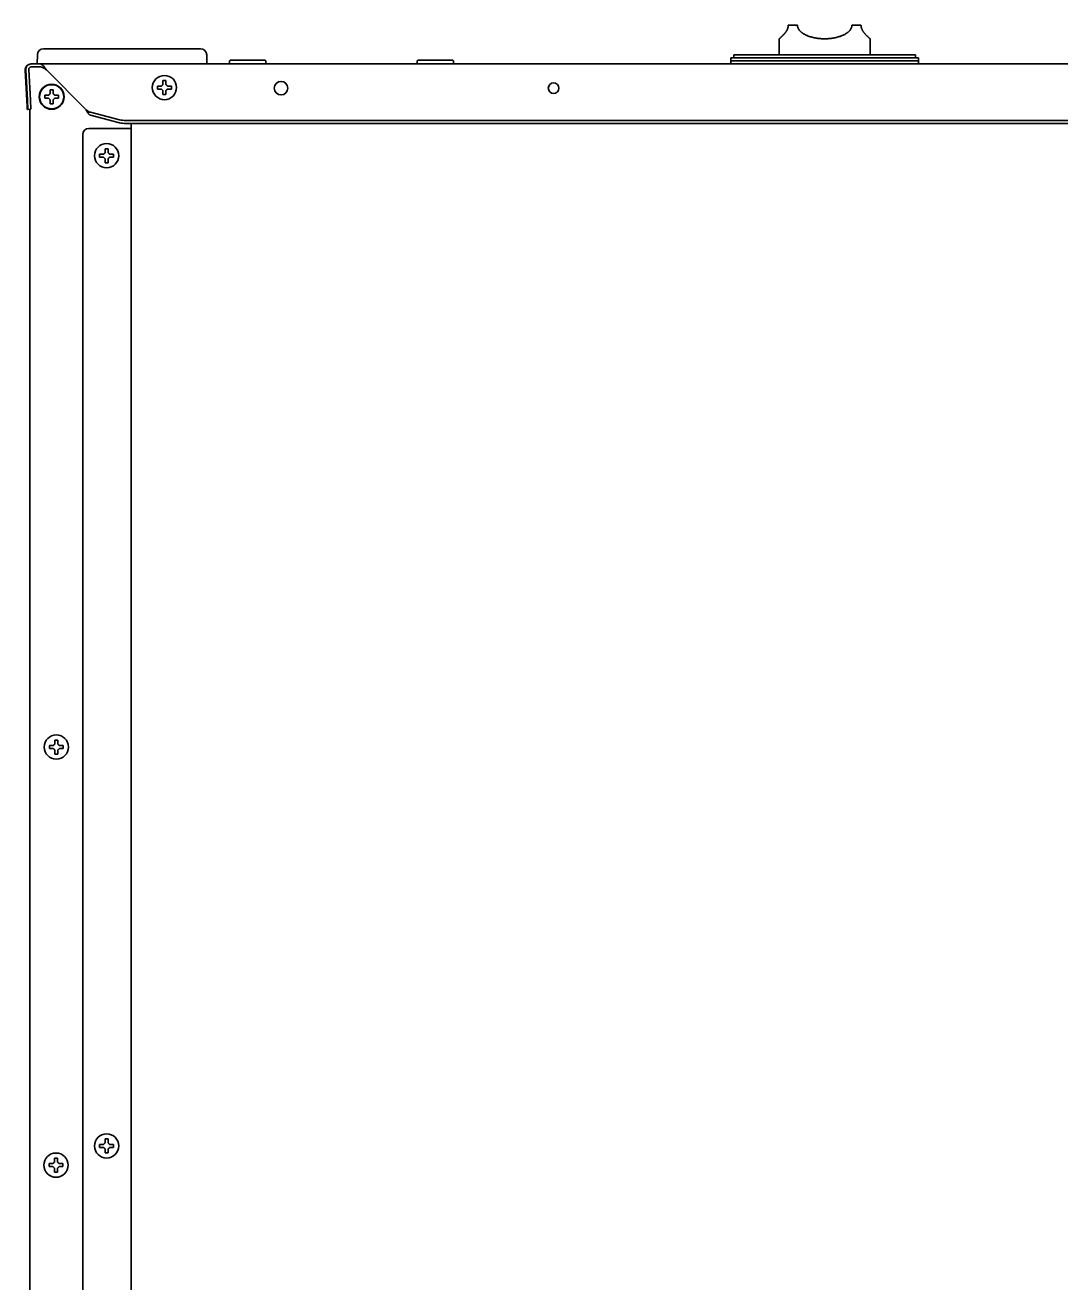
# Model space of a CAD drawing. Extents: x 5987 to 10491, y -672 to 3388.
# Drawn here: x 5997.1 to 6339.1, y 1686 to 2101.1 of the extents above; entities that cross this region are included whole.
import ezdxf

# ---------------------------------------------------------------- set-up
doc = ezdxf.new("R2010")
doc.units = 0
doc.header["$LTSCALE"] = 5
doc.layers.add('1', color=7, linetype='CONTINUOUS', true_color=0xffffff)

msp = doc.modelspace()

# ---------------------------------------------------------------- linework, layer by layer
at = {"layer": '1', "color": 7, "linetype": 'Continuous', "lineweight": 35}
for p, q in [((6249.07, 2101.13), (6252.07, 2101.13)), ((6270.07, 2101.13), (6273.07, 2101.13)), ((6246.07, 2096.63), (6246.07, 2091.32)), ((6276.07, 2091.32), (6276.07, 2096.63)), ((6003.13, 2093.33), (6008.12, 2093.33)), ((6008.12, 2093.33), (6050.02, 2093.33)), ((6050.02, 2093.33), (6055.02, 2093.33)), ((6002.07, 2088.33), (5999.07, 2088.33)), ((6001.07, 2088.33), (6001.13, 2091.36)), ((6855.07, 2088.33), (6002.07, 2088.33)), ((6057.02, 2091.36), (6057.07, 2088.33)), ((6064.82, 2089.58), (6064.57, 2089.33)), ((6064.57, 2089.33), (6064.57, 2088.33)), ((6076.32, 2089.58), (6064.82, 2089.58)), ((6076.57, 2089.33), (6076.32, 2089.58)), ((6076.57, 2088.33), (6076.57, 2089.33)), ((6126.82, 2089.58), (6126.57, 2089.33)), ((6126.57, 2089.33), (6126.57, 2088.33)), ((6138.32, 2089.58), (6126.82, 2089.58)), ((6138.57, 2089.33), (6138.32, 2089.58)), ((6138.57, 2088.33), (6138.57, 2089.33)), ((6261.07, 2090.33), (6230.07, 2090.33)), ((6230.07, 2090.33), (6230.07, 2089.33)), ((6230.07, 2089.33), (6230.07, 2088.33)), ((6230.07, 2089.33), (6261.07, 2089.33)), ((6291.07, 2091.33), (6231.07, 2091.33)), ((6231.07, 2091.33), (6231.07, 2090.33)), ((6292.07, 2090.33), (6261.07, 2090.33)), ((6292.07, 2089.33), (6261.07, 2089.33)), ((6291.07, 2090.33), (6291.07, 2091.33)), ((6292.07, 2089.33), (6292.07, 2090.33)), ((6292.07, 2088.33), (6292.07, 2089.33)), ((5997.08, 2086.22), (5997.7, 2074.32)), ((5997.27, 2086.43), (5997.8, 2076.32)), ((5998.27, 2086.48), (5998.8, 2076.37)), ((6002.07, 2087.33), (5999.07, 2087.33)), ((6004.07, 2086.33), (6017.07, 2073.33)), ((6040.77, 2080.53), (6040.77, 2081.03)), ((6040.77, 2080.03), (6040.77, 2080.53)), ((6045.37, 2081.03), (6045.37, 2080.53)), ((6045.37, 2080.53), (6045.37, 2080.03)), ((5997.96, 2073.33), (5997.8, 2076.32)), ((5998.8, 2076.37), (5998.96, 2073.38)), ((6003.52, 2077.48), (6003.52, 2077.98)), ((6003.52, 2076.98), (6003.52, 2077.48)), ((6008.12, 2077.98), (6008.12, 2077.48)), ((6008.12, 2077.48), (6008.12, 2076.98)), ((5997.75, 2073.33), (5997.7, 2074.32)), ((5997.75, 2073.33), (5997.96, 2073.34)), ((5998.96, 2073.38), (5997.96, 2073.33)), ((5998.57, 2073.35), (5998.57, 1373.93)), ((6028.19, 2069.88), (6018.61, 2072.36)), ((6028.19, 2068.91), (6018.61, 2071.39)), ((6826.83, 2069.65), (6030.32, 2069.65)), ((6826.83, 2068.69), (6030.32, 2068.69)), ((6032.07, 2068.68), (6032.07, 1387.03)), ((6016.07, 2065.03), (6016.07, 1376.53)), ((6018.07, 2067.03), (6031.07, 2067.03)), ((6032.07, 2067.03), (6031.07, 2067.03)), ((6021.67, 2058.03), (6021.67, 2058.53)), ((6021.67, 2057.53), (6021.67, 2058.03)), ((6026.27, 2058.53), (6026.27, 2058.03)), ((6026.27, 2058.03), (6026.27, 2057.53)), ((6005.07, 1862.83), (6005.07, 1863.33)), ((6005.07, 1862.33), (6005.07, 1862.83)), ((6009.67, 1863.33), (6009.67, 1862.83)), ((6009.67, 1862.83), (6009.67, 1862.33)), ((6021.67, 1731.18), (6021.67, 1731.68)), ((6021.67, 1730.68), (6021.67, 1731.18)), ((6026.27, 1731.68), (6026.27, 1731.18)), ((6026.27, 1731.18), (6026.27, 1730.68)), ((6004.97, 1724.83), (6004.97, 1725.33)), ((6004.97, 1724.33), (6004.97, 1724.83)), ((6009.57, 1725.33), (6009.57, 1724.83)), ((6009.57, 1724.83), (6009.57, 1724.33))]:
    msp.add_line(p, q, dxfattribs=at)
for centre, radius in [((6043.07, 2080.53), 4), ((6005.82, 2077.48), 4.13), ((6005.82, 2077.48), 4), ((6081.57, 2080.33), 2.25), ((6171.57, 2080.33), 1.75), ((6023.97, 2058.03), 4), ((6007.37, 1862.83), 4), ((6023.97, 1731.18), 4), ((6007.27, 1724.83), 4)]:
    msp.add_circle(centre, radius, dxfattribs=at)
for centre, radius, start, end in [((6003.13, 2091.33), 2, 90, 179), ((6055.02, 2091.33), 2, 1, 90), ((5999.07, 2086.33), 2, 90, 183), ((5999.07, 2086.53), 1.8, 90, 183), ((5999.07, 2086.53), 0.8, 90, 183), ((6018.07, 2065.03), 2, 90, 180)]:
    msp.add_arc(centre, radius, start, end, dxfattribs=at)
for centre, major_axis, start_param, end_param in [((6030.32, 2070.43), (-3, 0), 0.785398, 1.570796), ((6030.32, 2069.46), (3, 0), 3.926991, 4.712389)]:
    msp.add_ellipse(centre, major_axis=major_axis, ratio=0.258819, start_param=start_param, end_param=end_param, dxfattribs=at)
for points, knots in [([(6249.07, 2101.13), (6249.07, 2101.07), (6249.07, 2101.01), (6249.06, 2100.89), (6249.06, 2100.83), (6249.04, 2100.65), (6249.02, 2100.54), (6248.97, 2100.31), (6248.93, 2100.21), (6248.86, 2100), (6248.83, 2099.9), (6248.77, 2099.78), (6248.76, 2099.76), (6248.74, 2099.71), (6248.73, 2099.69), (6248.7, 2099.62), (6248.68, 2099.57), (6248.61, 2099.44), (6248.56, 2099.36), (6248.47, 2099.19), (6248.42, 2099.12), (6248.32, 2098.97), (6248.27, 2098.89), (6248.2, 2098.79), (6248.17, 2098.76), (6248.12, 2098.69), (6248.1, 2098.66), (6248.02, 2098.56), (6247.97, 2098.5), (6247.87, 2098.38), (6247.82, 2098.32), (6247.73, 2098.21), (6247.68, 2098.15), (6247.44, 2097.89), (6247.27, 2097.71), (6247.06, 2097.51), (6247.02, 2097.47), (6246.94, 2097.4), (6246.83, 2097.29), (6246.73, 2097.2), (6246.54, 2097.02), (6246.43, 2096.93), (6246.32, 2096.83), (6246.29, 2096.81), (6246.26, 2096.78), (6246.24, 2096.77), (6246.23, 2096.76), (6246.19, 2096.72), (6246.13, 2096.68), (6246.1, 2096.65), (6246.08, 2096.63), (6246.07, 2096.63), (6246.07, 2096.63)], [0, 0, 0, 0, 0.015661, 0.015661, 0.031322, 0.031322, 0.062644, 0.062644, 0.093966, 0.093966, 0.125288, 0.125288, 0.133118, 0.133118, 0.140949, 0.140949, 0.15661, 0.15661, 0.187932, 0.187932, 0.219254, 0.219254, 0.250576, 0.250576, 0.266237, 0.266237, 0.281898, 0.281898, 0.31322, 0.31322, 0.344542, 0.344542, 0.375864, 0.375864, 0.501151, 0.501151, 0.532473, 0.532473, 0.563795, 0.626439, 0.626439, 0.751727, 0.751727, 0.783049, 0.79871, 0.79871, 0.814371, 0.814371, 0.877015, 0.939659, 0.939659, 1, 1, 1, 1]), ([(6270.07, 2101.13), (6270.07, 2101.07), (6270.07, 2101.01), (6270.06, 2100.89), (6270.05, 2100.83), (6270.03, 2100.65), (6270, 2100.54), (6269.93, 2100.31), (6269.88, 2100.2), (6269.79, 2100), (6269.73, 2099.9), (6269.65, 2099.75), (6269.61, 2099.71), (6269.55, 2099.62), (6269.52, 2099.57), (6269.42, 2099.44), (6269.35, 2099.35), (6269.2, 2099.19), (6269.13, 2099.11), (6268.97, 2098.96), (6268.89, 2098.89), (6268.76, 2098.79), (6268.72, 2098.75), (6268.64, 2098.69), (6268.59, 2098.65), (6268.46, 2098.56), (6268.37, 2098.49), (6268.1, 2098.31), (6267.92, 2098.2), (6267.54, 2097.99), (6267.34, 2097.89), (6266.94, 2097.71), (6266.74, 2097.63), (6266.42, 2097.51), (6266.32, 2097.47), (6266.11, 2097.39), (6266, 2097.36), (6265.67, 2097.26), (6265.46, 2097.19), (6264.8, 2097.02), (6264.35, 2096.93), (6263.66, 2096.81), (6263.43, 2096.78), (6263.08, 2096.74), (6262.9, 2096.72), (6262.73, 2096.7), (6262.61, 2096.69), (6262.55, 2096.69), (6262.02, 2096.64), (6261.54, 2096.63), (6260.6, 2096.63), (6260.13, 2096.64), (6259.42, 2096.7), (6259.19, 2096.72), (6258.84, 2096.77), (6258.72, 2096.78), (6258.49, 2096.82), (6258.37, 2096.83), (6257.8, 2096.93), (6257.35, 2097.02), (6256.69, 2097.19), (6256.47, 2097.26), (6256.04, 2097.39), (6255.83, 2097.47), (6255.52, 2097.58), (6255.42, 2097.62), (6255.21, 2097.71), (6255.11, 2097.75), (6254.81, 2097.89), (6254.61, 2097.99), (6254.32, 2098.15), (6254.23, 2098.2), (6254.04, 2098.31), (6253.95, 2098.37), (6253.77, 2098.49), (6253.68, 2098.56), (6253.55, 2098.65), (6253.51, 2098.69), (6253.42, 2098.75), (6253.38, 2098.79), (6253.26, 2098.89), (6253.18, 2098.96), (6253.02, 2099.11), (6252.94, 2099.19), (6252.8, 2099.35), (6252.73, 2099.44), (6252.63, 2099.57), (6252.59, 2099.62), (6252.53, 2099.71), (6252.5, 2099.75), (6252.41, 2099.9), (6252.36, 2100), (6252.29, 2100.15), (6252.26, 2100.2), (6252.23, 2100.29), (6252.22, 2100.31), (6252.2, 2100.37), (6252.19, 2100.4), (6252.15, 2100.54), (6252.12, 2100.65), (6252.09, 2100.83), (6252.09, 2100.89), (6252.08, 2100.98), (6252.08, 2101.01), (6252.07, 2101.07), (6252.07, 2101.1), (6252.07, 2101.13)], [0, 0, 0, 0, 0.007812, 0.007812, 0.015625, 0.015625, 0.03125, 0.03125, 0.046875, 0.046875, 0.0625, 0.0625, 0.070312, 0.070312, 0.078125, 0.078125, 0.09375, 0.09375, 0.109375, 0.109375, 0.125, 0.125, 0.132812, 0.132812, 0.140625, 0.140625, 0.15625, 0.15625, 0.1875, 0.1875, 0.21875, 0.21875, 0.25, 0.25, 0.265625, 0.265625, 0.28125, 0.28125, 0.3125, 0.3125, 0.375, 0.375, 0.40625, 0.40625, 0.421875, 0.429687, 0.429687, 0.4375, 0.4375, 0.5, 0.5, 0.5625, 0.5625, 0.59375, 0.59375, 0.609375, 0.609375, 0.625, 0.625, 0.6875, 0.6875, 0.71875, 0.71875, 0.75, 0.75, 0.765625, 0.765625, 0.78125, 0.78125, 0.8125, 0.8125, 0.828125, 0.828125, 0.84375, 0.84375, 0.859375, 0.859375, 0.867187, 0.867187, 0.875, 0.875, 0.890625, 0.890625, 0.90625, 0.90625, 0.921875, 0.921875, 0.929688, 0.929688, 0.9375, 0.9375, 0.953125, 0.953125, 0.960938, 0.960938, 0.964844, 0.964844, 0.96875, 0.96875, 0.984375, 0.984375, 0.992188, 0.992188, 0.996094, 0.996094, 1, 1, 1, 1]), ([(6276.07, 2096.63), (6276.07, 2096.63), (6276.05, 2096.64), (6275.98, 2096.7), (6275.95, 2096.72), (6275.89, 2096.78), (6275.85, 2096.81), (6275.78, 2096.87), (6275.75, 2096.9), (6275.71, 2096.93), (6275.68, 2096.96), (6275.67, 2096.97), (6275.6, 2097.03), (6275.48, 2097.13), (6275.35, 2097.26), (6275.2, 2097.4), (6275.13, 2097.47), (6274.96, 2097.63), (6274.88, 2097.71), (6274.7, 2097.89), (6274.61, 2097.99), (6274.49, 2098.12), (6274.47, 2098.15), (6274.42, 2098.2), (6274.4, 2098.23), (6274.32, 2098.32), (6274.27, 2098.37), (6274.13, 2098.55), (6274.03, 2098.68), (6273.9, 2098.86), (6273.88, 2098.89), (6273.83, 2098.97), (6273.8, 2099), (6273.73, 2099.12), (6273.68, 2099.19), (6273.58, 2099.36), (6273.54, 2099.44), (6273.45, 2099.61), (6273.4, 2099.71), (6273.35, 2099.83), (6273.34, 2099.85), (6273.32, 2099.9), (6273.29, 2099.97), (6273.26, 2100.05), (6273.21, 2100.2), (6273.18, 2100.31), (6273.14, 2100.48), (6273.13, 2100.54), (6273.11, 2100.65), (6273.1, 2100.71), (6273.08, 2100.89), (6273.07, 2101.01), (6273.07, 2101.13)], [0, 0, 0, 0, 0.124495, 0.124495, 0.187031, 0.187031, 0.249567, 0.249567, 0.280835, 0.296469, 0.296469, 0.312103, 0.312103, 0.374639, 0.437175, 0.437175, 0.499711, 0.499711, 0.562247, 0.562247, 0.624783, 0.624783, 0.640418, 0.640418, 0.656052, 0.656052, 0.68732, 0.68732, 0.749856, 0.749856, 0.76549, 0.76549, 0.781124, 0.781124, 0.812392, 0.812392, 0.84366, 0.84366, 0.874928, 0.874928, 0.882745, 0.882745, 0.890562, 0.906196, 0.906196, 0.937464, 0.937464, 0.953098, 0.953098, 0.968732, 0.968732, 1, 1, 1, 1]), ([(6004.07, 2086.33), (6003.99, 2086.39), (6003.91, 2086.46), (6003.74, 2086.59), (6003.66, 2086.65), (6003.49, 2086.77), (6003.41, 2086.83), (6003.24, 2086.94), (6003.16, 2086.99), (6002.99, 2087.08), (6002.91, 2087.12), (6002.74, 2087.19), (6002.66, 2087.22), (6002.49, 2087.28), (6002.41, 2087.29), (6002.24, 2087.32), (6002.16, 2087.33), (6002.07, 2087.33)], [0, 0, 0, 0, 0.125, 0.125, 0.25, 0.25, 0.375, 0.375, 0.5, 0.5, 0.625, 0.625, 0.75, 0.75, 0.875, 0.875, 1, 1, 1, 1]), ([(6040.77, 2081.03), (6040.98, 2081.03), (6041.19, 2081.03), (6041.51, 2081.03), (6041.62, 2081.03), (6041.84, 2081.03), (6041.96, 2081.03), (6042.07, 2081.03)], [0, 0, 0, 0, 0.5, 0.5, 0.75, 0.75, 1, 1, 1, 1]), ([(6043.57, 2082.83), (6043.57, 2082.62), (6043.57, 2082.41), (6043.57, 2082.09), (6043.57, 2081.98), (6043.57, 2081.75), (6043.57, 2081.64), (6043.57, 2081.53)], [0, 0, 0, 0, 0.5, 0.5, 0.75, 0.75, 1, 1, 1, 1]), ([(6045.37, 2080.03), (6045.17, 2080.03), (6044.96, 2080.03), (6044.64, 2080.03), (6044.53, 2080.03), (6044.3, 2080.03), (6044.19, 2080.03), (6044.07, 2080.03)], [0, 0, 0, 0, 0.5, 0.5, 0.75, 0.75, 1, 1, 1, 1]), ([(6003.52, 2077.98), (6003.73, 2077.98), (6003.94, 2077.98), (6004.26, 2077.98), (6004.37, 2077.98), (6004.59, 2077.98), (6004.71, 2077.98), (6004.82, 2077.98)], [0, 0, 0, 0, 0.5, 0.5, 0.75, 0.75, 1, 1, 1, 1]), ([(6005.32, 2075.18), (6005.32, 2075.38), (6005.32, 2075.59), (6005.32, 2075.91), (6005.32, 2076.02), (6005.32, 2076.25), (6005.32, 2076.36), (6005.32, 2076.48)], [0, 0, 0, 0, 0.5, 0.5, 0.75, 0.75, 1, 1, 1, 1]), ([(6006.32, 2079.78), (6006.32, 2079.57), (6006.32, 2079.36), (6006.32, 2079.04), (6006.32, 2078.93), (6006.32, 2078.7), (6006.32, 2078.59), (6006.32, 2078.48)], [0, 0, 0, 0, 0.5, 0.5, 0.75, 0.75, 1, 1, 1, 1]), ([(6008.12, 2076.98), (6007.92, 2076.98), (6007.71, 2076.98), (6007.39, 2076.98), (6007.28, 2076.98), (6007.05, 2076.98), (6006.94, 2076.98), (6006.82, 2076.98)], [0, 0, 0, 0, 0.5, 0.5, 0.75, 0.75, 1, 1, 1, 1]), ([(6042.57, 2078.23), (6042.57, 2078.43), (6042.57, 2078.64), (6042.57, 2078.96), (6042.57, 2079.07), (6042.57, 2079.3), (6042.57, 2079.41), (6042.57, 2079.53)], [0, 0, 0, 0, 0.5, 0.5, 0.75, 0.75, 1, 1, 1, 1]), ([(6018.61, 2071.39), (6018.54, 2071.42), (6018.48, 2071.46), (6018.35, 2071.55), (6018.29, 2071.6), (6018.16, 2071.72), (6018.1, 2071.79), (6017.97, 2071.94), (6017.9, 2072.02), (6017.78, 2072.2), (6017.71, 2072.29), (6017.58, 2072.48), (6017.52, 2072.58), (6017.39, 2072.79), (6017.33, 2072.89), (6017.2, 2073.11), (6017.14, 2073.22), (6017.07, 2073.33)], [0, 0, 0, 0, 0.125, 0.125, 0.25, 0.25, 0.375, 0.375, 0.5, 0.5, 0.625, 0.625, 0.75, 0.75, 0.875, 0.875, 1, 1, 1, 1]), ([(6024.47, 2060.33), (6024.47, 2060.12), (6024.47, 2059.91), (6024.47, 2059.59), (6024.47, 2059.48), (6024.47, 2059.25), (6024.47, 2059.14), (6024.47, 2059.03)], [0, 0, 0, 0, 0.5, 0.5, 0.75, 0.75, 1, 1, 1, 1]), ([(6021.67, 2058.53), (6021.88, 2058.53), (6022.09, 2058.53), (6022.41, 2058.53), (6022.52, 2058.53), (6022.74, 2058.53), (6022.86, 2058.53), (6022.97, 2058.53)], [0, 0, 0, 0, 0.5, 0.5, 0.75, 0.75, 1, 1, 1, 1]), ([(6023.47, 2055.73), (6023.47, 2055.93), (6023.47, 2056.14), (6023.47, 2056.46), (6023.47, 2056.57), (6023.47, 2056.8), (6023.47, 2056.91), (6023.47, 2057.03)], [0, 0, 0, 0, 0.5, 0.5, 0.75, 0.75, 1, 1, 1, 1]), ([(6026.27, 2057.53), (6026.07, 2057.53), (6025.86, 2057.53), (6025.54, 2057.53), (6025.43, 2057.53), (6025.2, 2057.53), (6025.09, 2057.53), (6024.97, 2057.53)], [0, 0, 0, 0, 0.5, 0.5, 0.75, 0.75, 1, 1, 1, 1]), ([(6007.87, 1865.13), (6007.87, 1864.92), (6007.87, 1864.71), (6007.87, 1864.39), (6007.87, 1864.28), (6007.87, 1864.05), (6007.87, 1863.94), (6007.87, 1863.83)], [0, 0, 0, 0, 0.5, 0.5, 0.75, 0.75, 1, 1, 1, 1]), ([(6005.07, 1863.33), (6005.28, 1863.33), (6005.49, 1863.33), (6005.81, 1863.33), (6005.92, 1863.33), (6006.14, 1863.33), (6006.26, 1863.33), (6006.37, 1863.33)], [0, 0, 0, 0, 0.5, 0.5, 0.75, 0.75, 1, 1, 1, 1]), ([(6006.87, 1860.53), (6006.87, 1860.73), (6006.87, 1860.94), (6006.87, 1861.26), (6006.87, 1861.37), (6006.87, 1861.6), (6006.87, 1861.71), (6006.87, 1861.83)], [0, 0, 0, 0, 0.5, 0.5, 0.75, 0.75, 1, 1, 1, 1]), ([(6009.67, 1862.33), (6009.47, 1862.33), (6009.26, 1862.33), (6008.94, 1862.33), (6008.83, 1862.33), (6008.6, 1862.33), (6008.49, 1862.33), (6008.37, 1862.33)], [0, 0, 0, 0, 0.5, 0.5, 0.75, 0.75, 1, 1, 1, 1]), ([(6021.67, 1731.68), (6021.88, 1731.68), (6022.09, 1731.68), (6022.41, 1731.68), (6022.52, 1731.68), (6022.74, 1731.68), (6022.86, 1731.68), (6022.97, 1731.68)], [0, 0, 0, 0, 0.5, 0.5, 0.75, 0.75, 1, 1, 1, 1]), ([(6024.47, 1733.48), (6024.47, 1733.27), (6024.47, 1733.06), (6024.47, 1732.74), (6024.47, 1732.63), (6024.47, 1732.4), (6024.47, 1732.29), (6024.47, 1732.18)], [0, 0, 0, 0, 0.5, 0.5, 0.75, 0.75, 1, 1, 1, 1]), ([(6007.77, 1727.13), (6007.77, 1726.92), (6007.77, 1726.71), (6007.77, 1726.39), (6007.77, 1726.28), (6007.77, 1726.05), (6007.77, 1725.94), (6007.77, 1725.83)], [0, 0, 0, 0, 0.5, 0.5, 0.75, 0.75, 1, 1, 1, 1]), ([(6023.47, 1728.88), (6023.47, 1729.08), (6023.47, 1729.29), (6023.47, 1729.61), (6023.47, 1729.72), (6023.47, 1729.95), (6023.47, 1730.06), (6023.47, 1730.18)], [0, 0, 0, 0, 0.5, 0.5, 0.75, 0.75, 1, 1, 1, 1]), ([(6026.27, 1730.68), (6026.07, 1730.68), (6025.86, 1730.68), (6025.54, 1730.68), (6025.43, 1730.68), (6025.2, 1730.68), (6025.09, 1730.68), (6024.97, 1730.68)], [0, 0, 0, 0, 0.5, 0.5, 0.75, 0.75, 1, 1, 1, 1]), ([(6004.97, 1725.33), (6005.18, 1725.33), (6005.39, 1725.33), (6005.71, 1725.33), (6005.82, 1725.33), (6006.04, 1725.33), (6006.16, 1725.33), (6006.27, 1725.33)], [0, 0, 0, 0, 0.5, 0.5, 0.75, 0.75, 1, 1, 1, 1]), ([(6006.77, 1722.53), (6006.77, 1722.73), (6006.77, 1722.94), (6006.77, 1723.26), (6006.77, 1723.37), (6006.77, 1723.6), (6006.77, 1723.71), (6006.77, 1723.83)], [0, 0, 0, 0, 0.5, 0.5, 0.75, 0.75, 1, 1, 1, 1]), ([(6009.57, 1724.33), (6009.37, 1724.33), (6009.16, 1724.33), (6008.84, 1724.33), (6008.73, 1724.33), (6008.5, 1724.33), (6008.39, 1724.33), (6008.27, 1724.33)], [0, 0, 0, 0, 0.5, 0.5, 0.75, 0.75, 1, 1, 1, 1])]:
    msp.add_open_spline(points, degree=3, knots=knots, dxfattribs=at)
for points in [[(6004.07, 2086.33), (6003.85, 2086.68), (6003.41, 2087.37), (6002.74, 2088.14), (6002.3, 2088.33), (6002.07, 2088.33)], [(6042.07, 2080.03), (6042.02, 2080.03), (6041.91, 2080.03), (6041.75, 2080.03), (6041.59, 2080.03), (6041.43, 2080.03), (6041.28, 2080.03), (6041.13, 2080.03), (6040.96, 2080.03), (6040.84, 2080.03), (6040.77, 2080.03)], [(6042.07, 2081.03), (6042.1, 2081.05), (6042.14, 2081.1), (6042.22, 2081.17), (6042.29, 2081.24), (6042.36, 2081.31), (6042.43, 2081.38), (6042.5, 2081.45), (6042.55, 2081.5), (6042.57, 2081.53)], [(6042.57, 2079.53), (6042.55, 2079.55), (6042.5, 2079.6), (6042.42, 2079.68), (6042.35, 2079.75), (6042.28, 2079.82), (6042.21, 2079.89), (6042.14, 2079.96), (6042.1, 2080), (6042.07, 2080.03)], [(6042.57, 2081.53), (6042.57, 2081.58), (6042.57, 2081.69), (6042.57, 2081.85), (6042.57, 2082.01), (6042.57, 2082.16), (6042.57, 2082.32), (6042.57, 2082.47), (6042.57, 2082.64), (6042.57, 2082.76), (6042.57, 2082.83)], [(6042.57, 2082.83), (6042.74, 2082.83), (6043.07, 2082.83), (6043.41, 2082.83), (6043.57, 2082.83)], [(6043.57, 2081.53), (6043.6, 2081.5), (6043.65, 2081.45), (6043.72, 2081.38), (6043.8, 2081.3), (6043.87, 2081.23), (6043.93, 2081.16), (6044, 2081.1), (6044.05, 2081.05), (6044.07, 2081.03)], [(6044.07, 2080.03), (6044.05, 2080), (6044, 2079.95), (6043.93, 2079.88), (6043.86, 2079.81), (6043.79, 2079.74), (6043.72, 2079.67), (6043.64, 2079.6), (6043.6, 2079.55), (6043.57, 2079.53)], [(6044.07, 2081.03), (6044.13, 2081.03), (6044.24, 2081.03), (6044.4, 2081.03), (6044.56, 2081.03), (6044.71, 2081.03), (6044.86, 2081.03), (6045.02, 2081.03), (6045.19, 2081.03), (6045.31, 2081.03), (6045.37, 2081.03)], [(6004.82, 2076.98), (6004.77, 2076.98), (6004.66, 2076.98), (6004.5, 2076.98), (6004.34, 2076.98), (6004.18, 2076.98), (6004.03, 2076.98), (6003.88, 2076.98), (6003.71, 2076.98), (6003.59, 2076.98), (6003.52, 2076.98)], [(6004.82, 2077.98), (6004.85, 2078), (6004.89, 2078.05), (6004.97, 2078.12), (6005.04, 2078.19), (6005.11, 2078.26), (6005.18, 2078.33), (6005.25, 2078.4), (6005.3, 2078.45), (6005.32, 2078.48)], [(6005.32, 2076.48), (6005.3, 2076.5), (6005.25, 2076.55), (6005.17, 2076.63), (6005.1, 2076.7), (6005.03, 2076.77), (6004.96, 2076.84), (6004.89, 2076.91), (6004.85, 2076.95), (6004.82, 2076.98)], [(6005.32, 2078.48), (6005.32, 2078.53), (6005.32, 2078.64), (6005.32, 2078.8), (6005.32, 2078.96), (6005.32, 2079.11), (6005.32, 2079.27), (6005.32, 2079.42), (6005.32, 2079.59), (6005.32, 2079.71), (6005.32, 2079.78)], [(6005.32, 2079.78), (6005.49, 2079.78), (6005.82, 2079.78), (6006.16, 2079.78), (6006.32, 2079.78)], [(6006.32, 2078.48), (6006.35, 2078.45), (6006.4, 2078.4), (6006.47, 2078.33), (6006.55, 2078.25), (6006.62, 2078.18), (6006.68, 2078.11), (6006.75, 2078.05), (6006.8, 2078), (6006.82, 2077.98)], [(6006.82, 2076.98), (6006.8, 2076.95), (6006.75, 2076.9), (6006.68, 2076.83), (6006.61, 2076.76), (6006.54, 2076.69), (6006.47, 2076.62), (6006.39, 2076.55), (6006.35, 2076.5), (6006.32, 2076.48)], [(6006.32, 2076.48), (6006.32, 2076.42), (6006.32, 2076.31), (6006.32, 2076.15), (6006.32, 2075.99), (6006.32, 2075.84), (6006.32, 2075.69), (6006.32, 2075.53), (6006.32, 2075.36), (6006.32, 2075.24), (6006.32, 2075.18)], [(6006.82, 2077.98), (6006.88, 2077.98), (6006.99, 2077.98), (6007.15, 2077.98), (6007.31, 2077.98), (6007.46, 2077.98), (6007.61, 2077.98), (6007.77, 2077.98), (6007.94, 2077.98), (6008.06, 2077.98), (6008.12, 2077.98)], [(6043.57, 2078.23), (6043.41, 2078.23), (6043.07, 2078.23), (6042.74, 2078.23), (6042.57, 2078.23)], [(6043.57, 2079.53), (6043.57, 2079.47), (6043.57, 2079.36), (6043.57, 2079.2), (6043.57, 2079.04), (6043.57, 2078.89), (6043.57, 2078.74), (6043.57, 2078.58), (6043.57, 2078.41), (6043.57, 2078.29), (6043.57, 2078.23)], [(6006.32, 2075.18), (6006.16, 2075.18), (6005.82, 2075.18), (6005.49, 2075.18), (6005.32, 2075.18)], [(6018.61, 2072.36), (6018.44, 2072.4), (6018.1, 2072.54), (6017.58, 2072.89), (6017.24, 2073.18), (6017.07, 2073.33)], [(6023.47, 2059.03), (6023.47, 2059.08), (6023.47, 2059.19), (6023.47, 2059.35), (6023.47, 2059.51), (6023.47, 2059.66), (6023.47, 2059.82), (6023.47, 2059.97), (6023.47, 2060.14), (6023.47, 2060.26), (6023.47, 2060.33)], [(6023.47, 2060.33), (6023.64, 2060.33), (6023.97, 2060.33), (6024.31, 2060.33), (6024.47, 2060.33)], [(6022.97, 2057.53), (6022.92, 2057.53), (6022.81, 2057.53), (6022.65, 2057.53), (6022.49, 2057.53), (6022.33, 2057.53), (6022.18, 2057.53), (6022.03, 2057.53), (6021.86, 2057.53), (6021.74, 2057.53), (6021.67, 2057.53)], [(6022.97, 2058.53), (6023, 2058.55), (6023.04, 2058.6), (6023.12, 2058.67), (6023.19, 2058.74), (6023.26, 2058.81), (6023.33, 2058.88), (6023.4, 2058.95), (6023.45, 2059), (6023.47, 2059.03)], [(6023.47, 2057.03), (6023.45, 2057.05), (6023.4, 2057.1), (6023.32, 2057.18), (6023.25, 2057.25), (6023.18, 2057.32), (6023.11, 2057.39), (6023.04, 2057.46), (6023, 2057.5), (6022.97, 2057.53)], [(6024.47, 2055.73), (6024.31, 2055.73), (6023.97, 2055.73), (6023.64, 2055.73), (6023.47, 2055.73)], [(6024.47, 2059.03), (6024.5, 2059), (6024.55, 2058.95), (6024.62, 2058.88), (6024.7, 2058.8), (6024.77, 2058.73), (6024.83, 2058.66), (6024.9, 2058.6), (6024.95, 2058.55), (6024.97, 2058.53)], [(6024.97, 2057.53), (6024.95, 2057.5), (6024.9, 2057.45), (6024.83, 2057.38), (6024.76, 2057.31), (6024.69, 2057.24), (6024.62, 2057.17), (6024.54, 2057.1), (6024.5, 2057.05), (6024.47, 2057.03)], [(6024.47, 2057.03), (6024.47, 2056.97), (6024.47, 2056.86), (6024.47, 2056.7), (6024.47, 2056.54), (6024.47, 2056.39), (6024.47, 2056.24), (6024.47, 2056.08), (6024.47, 2055.91), (6024.47, 2055.79), (6024.47, 2055.73)], [(6024.97, 2058.53), (6025.03, 2058.53), (6025.14, 2058.53), (6025.3, 2058.53), (6025.46, 2058.53), (6025.61, 2058.53), (6025.76, 2058.53), (6025.92, 2058.53), (6026.09, 2058.53), (6026.21, 2058.53), (6026.27, 2058.53)], [(6006.87, 1863.83), (6006.87, 1863.88), (6006.87, 1863.99), (6006.87, 1864.15), (6006.87, 1864.31), (6006.87, 1864.46), (6006.87, 1864.62), (6006.87, 1864.77), (6006.87, 1864.94), (6006.87, 1865.06), (6006.87, 1865.13)], [(6006.87, 1865.13), (6007.04, 1865.13), (6007.37, 1865.13), (6007.71, 1865.13), (6007.87, 1865.13)], [(6006.37, 1862.33), (6006.32, 1862.33), (6006.21, 1862.33), (6006.05, 1862.33), (6005.89, 1862.33), (6005.73, 1862.33), (6005.58, 1862.33), (6005.43, 1862.33), (6005.26, 1862.33), (6005.14, 1862.33), (6005.07, 1862.33)], [(6006.37, 1863.33), (6006.4, 1863.35), (6006.44, 1863.4), (6006.52, 1863.47), (6006.59, 1863.54), (6006.66, 1863.61), (6006.73, 1863.68), (6006.8, 1863.75), (6006.85, 1863.8), (6006.87, 1863.83)], [(6006.87, 1861.83), (6006.85, 1861.85), (6006.8, 1861.9), (6006.72, 1861.98), (6006.65, 1862.05), (6006.58, 1862.12), (6006.51, 1862.19), (6006.44, 1862.26), (6006.4, 1862.3), (6006.37, 1862.33)], [(6007.87, 1860.53), (6007.71, 1860.53), (6007.37, 1860.53), (6007.04, 1860.53), (6006.87, 1860.53)], [(6007.87, 1863.83), (6007.9, 1863.8), (6007.95, 1863.75), (6008.02, 1863.68), (6008.1, 1863.6), (6008.17, 1863.53), (6008.23, 1863.46), (6008.3, 1863.4), (6008.35, 1863.35), (6008.37, 1863.33)], [(6008.37, 1862.33), (6008.35, 1862.3), (6008.3, 1862.25), (6008.23, 1862.18), (6008.16, 1862.11), (6008.09, 1862.04), (6008.02, 1861.97), (6007.94, 1861.9), (6007.9, 1861.85), (6007.87, 1861.83)], [(6007.87, 1861.83), (6007.87, 1861.77), (6007.87, 1861.66), (6007.87, 1861.5), (6007.87, 1861.34), (6007.87, 1861.19), (6007.87, 1861.04), (6007.87, 1860.88), (6007.87, 1860.71), (6007.87, 1860.59), (6007.87, 1860.53)], [(6008.37, 1863.33), (6008.43, 1863.33), (6008.54, 1863.33), (6008.7, 1863.33), (6008.86, 1863.33), (6009.01, 1863.33), (6009.16, 1863.33), (6009.32, 1863.33), (6009.49, 1863.33), (6009.61, 1863.33), (6009.67, 1863.33)], [(6022.97, 1731.68), (6023, 1731.7), (6023.04, 1731.75), (6023.12, 1731.82), (6023.19, 1731.89), (6023.26, 1731.96), (6023.33, 1732.03), (6023.4, 1732.1), (6023.45, 1732.15), (6023.47, 1732.18)], [(6023.47, 1732.18), (6023.47, 1732.23), (6023.47, 1732.34), (6023.47, 1732.5), (6023.47, 1732.66), (6023.47, 1732.81), (6023.47, 1732.97), (6023.47, 1733.12), (6023.47, 1733.29), (6023.47, 1733.41), (6023.47, 1733.48)], [(6023.47, 1733.48), (6023.64, 1733.48), (6023.97, 1733.48), (6024.31, 1733.48), (6024.47, 1733.48)], [(6024.47, 1732.18), (6024.5, 1732.15), (6024.55, 1732.1), (6024.62, 1732.03), (6024.7, 1731.95), (6024.77, 1731.88), (6024.83, 1731.81), (6024.9, 1731.75), (6024.95, 1731.7), (6024.97, 1731.68)], [(6024.97, 1731.68), (6025.03, 1731.68), (6025.14, 1731.68), (6025.3, 1731.68), (6025.46, 1731.68), (6025.61, 1731.68), (6025.76, 1731.68), (6025.92, 1731.68), (6026.09, 1731.68), (6026.21, 1731.68), (6026.27, 1731.68)], [(6006.77, 1725.83), (6006.77, 1725.88), (6006.77, 1725.99), (6006.77, 1726.15), (6006.77, 1726.31), (6006.77, 1726.46), (6006.77, 1726.62), (6006.77, 1726.77), (6006.77, 1726.94), (6006.77, 1727.06), (6006.77, 1727.13)], [(6006.77, 1727.13), (6006.94, 1727.13), (6007.27, 1727.13), (6007.61, 1727.13), (6007.77, 1727.13)], [(6022.97, 1730.68), (6022.92, 1730.68), (6022.81, 1730.68), (6022.65, 1730.68), (6022.49, 1730.68), (6022.33, 1730.68), (6022.18, 1730.68), (6022.03, 1730.68), (6021.86, 1730.68), (6021.74, 1730.68), (6021.67, 1730.68)], [(6023.47, 1730.18), (6023.45, 1730.2), (6023.4, 1730.25), (6023.32, 1730.33), (6023.25, 1730.4), (6023.18, 1730.47), (6023.11, 1730.54), (6023.04, 1730.61), (6023, 1730.65), (6022.97, 1730.68)], [(6024.47, 1728.88), (6024.31, 1728.88), (6023.97, 1728.88), (6023.64, 1728.88), (6023.47, 1728.88)], [(6024.97, 1730.68), (6024.95, 1730.65), (6024.9, 1730.6), (6024.83, 1730.53), (6024.76, 1730.46), (6024.69, 1730.39), (6024.62, 1730.32), (6024.54, 1730.25), (6024.5, 1730.2), (6024.47, 1730.18)], [(6024.47, 1730.18), (6024.47, 1730.12), (6024.47, 1730.01), (6024.47, 1729.85), (6024.47, 1729.69), (6024.47, 1729.54), (6024.47, 1729.39), (6024.47, 1729.23), (6024.47, 1729.06), (6024.47, 1728.94), (6024.47, 1728.88)], [(6006.27, 1724.33), (6006.22, 1724.33), (6006.11, 1724.33), (6005.95, 1724.33), (6005.79, 1724.33), (6005.63, 1724.33), (6005.48, 1724.33), (6005.33, 1724.33), (6005.16, 1724.33), (6005.04, 1724.33), (6004.97, 1724.33)], [(6006.27, 1725.33), (6006.3, 1725.35), (6006.34, 1725.4), (6006.42, 1725.47), (6006.49, 1725.54), (6006.56, 1725.61), (6006.63, 1725.68), (6006.7, 1725.75), (6006.75, 1725.8), (6006.77, 1725.83)], [(6006.77, 1723.83), (6006.75, 1723.85), (6006.7, 1723.9), (6006.62, 1723.98), (6006.55, 1724.05), (6006.48, 1724.12), (6006.41, 1724.19), (6006.34, 1724.26), (6006.3, 1724.3), (6006.27, 1724.33)], [(6007.77, 1725.83), (6007.8, 1725.8), (6007.85, 1725.75), (6007.92, 1725.68), (6008, 1725.6), (6008.07, 1725.53), (6008.13, 1725.46), (6008.2, 1725.4), (6008.25, 1725.35), (6008.27, 1725.33)], [(6008.27, 1724.33), (6008.25, 1724.3), (6008.2, 1724.25), (6008.13, 1724.18), (6008.06, 1724.11), (6007.99, 1724.04), (6007.92, 1723.97), (6007.84, 1723.9), (6007.8, 1723.85), (6007.77, 1723.83)], [(6007.77, 1723.83), (6007.77, 1723.77), (6007.77, 1723.66), (6007.77, 1723.5), (6007.77, 1723.34), (6007.77, 1723.19), (6007.77, 1723.04), (6007.77, 1722.88), (6007.77, 1722.71), (6007.77, 1722.59), (6007.77, 1722.53)], [(6008.27, 1725.33), (6008.33, 1725.33), (6008.44, 1725.33), (6008.6, 1725.33), (6008.76, 1725.33), (6008.91, 1725.33), (6009.06, 1725.33), (6009.22, 1725.33), (6009.39, 1725.33), (6009.51, 1725.33), (6009.57, 1725.33)], [(6007.77, 1722.53), (6007.61, 1722.53), (6007.27, 1722.53), (6006.94, 1722.53), (6006.77, 1722.53)]]:
    msp.add_open_spline(points, degree=3, dxfattribs=at)

doc.saveas('drawing.dxf')
